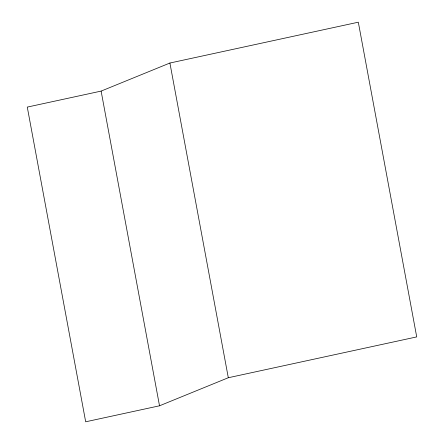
<?xml version="1.0" encoding="UTF-8"?>
<svg xmlns="http://www.w3.org/2000/svg" width="444" height="444" viewBox="0 0 444 444"><rect width="100%" height="100%" fill="white"/><g stroke="black" fill="none" stroke-linecap="round" stroke-linejoin="round"><path stroke-width="0.67" d="M101.121 91.098L169.908 63.026L358.319 22.2L416.722 336.907L228.305 377.733L159.518 405.799L85.681 421.8L27.278 107.093L101.121 91.098L159.518 405.799M169.908 63.026L228.305 377.733"/></g></svg>
